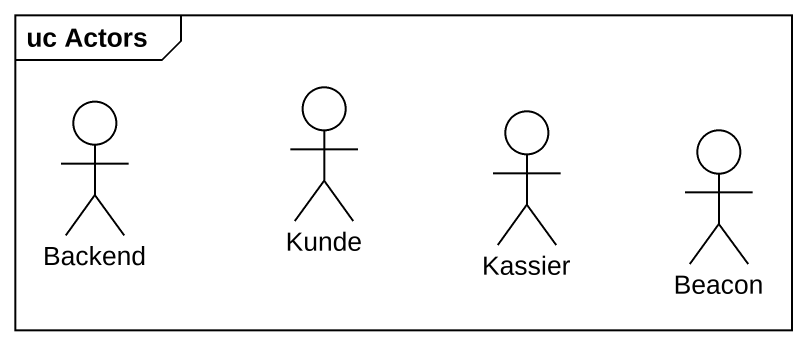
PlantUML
@startuml
mainframe uc Actors
actor Backend
actor Kunde
actor Kassier
actor Beacon
@enduml
